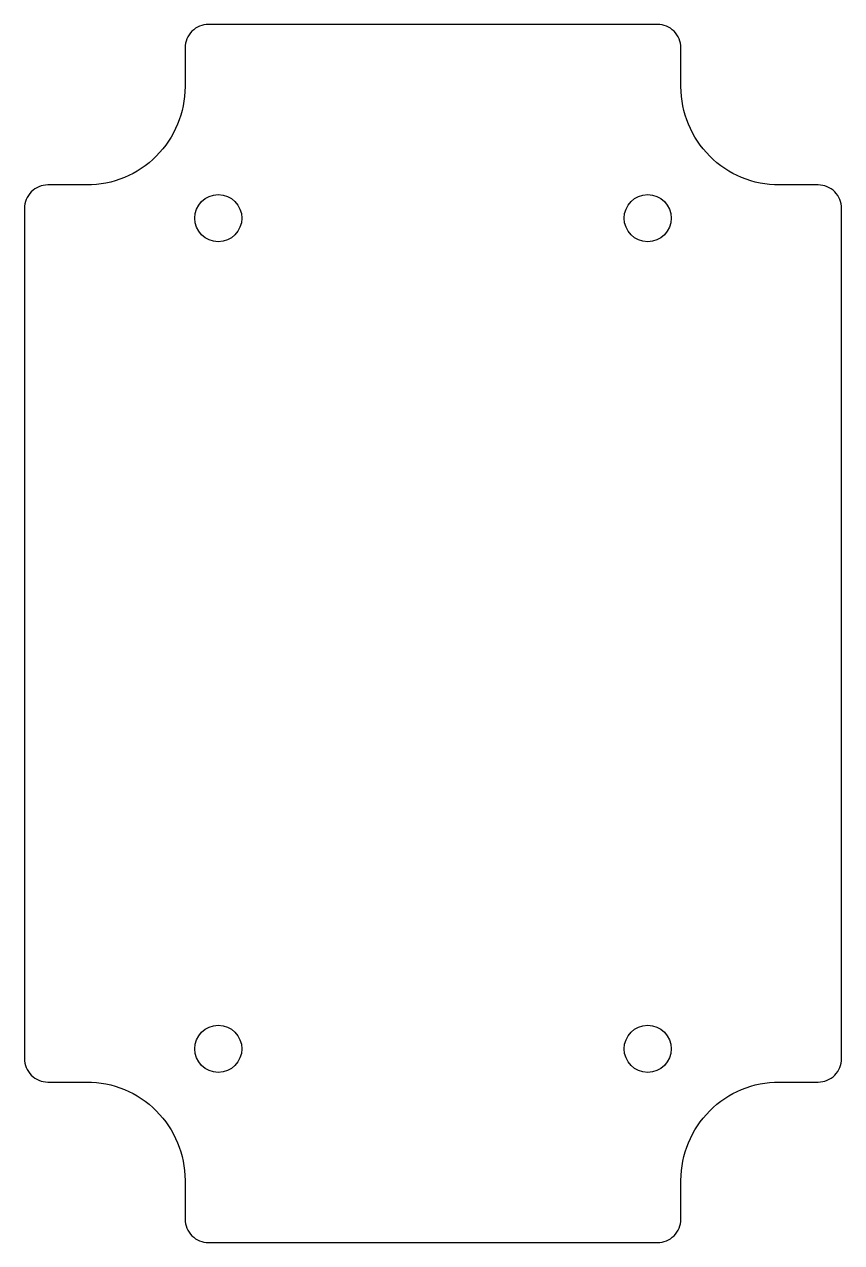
# Model space of a CAD drawing. Header units: inches. Extents: x 1.43 to 3.76, y 1.51 to 4.97.
import ezdxf

# ---------------------------------------------------------------- set-up
doc = ezdxf.new("R2010")
doc.units = ezdxf.units.IN
doc.header["$MEASUREMENT"] = 0
doc.linetypes.add('SLD-SOLID', pattern=[0])

msp = doc.modelspace()

# ---------------------------------------------------------------- linework, layer by layer
at = {"color": 7, "linetype": 'SLD-SOLID'}
msp.add_lwpolyline([(3.2324, 1.509, 0.414214), (3.2993, 1.5759), (3.2993, 1.6861, -0.414214), (3.5788, 1.9657), (3.6891, 1.9657, 0.414214), (3.756, 2.0326), (3.756, 4.4499, 0.414214), (3.6891, 4.5168), (3.5788, 4.5168, -0.414214), (3.2993, 4.7964), (3.2993, 4.9066, 0.414214), (3.2324, 4.9735), (1.9568, 4.9735, 0.414214), (1.8899, 4.9066), (1.8899, 4.7964, -0.414214), (1.6103, 4.5168), (1.5001, 4.5168, 0.414214), (1.4332, 4.4499), (1.4332, 2.0326, 0.414214), (1.5001, 1.9657), (1.6103, 1.9657, -0.414214), (1.8899, 1.6861), (1.8899, 1.5759, 0.414214), (1.9568, 1.509)], format="xyb", close=True, dxfattribs=at)
for centre in [(1.9843, 4.4224), (3.2048, 4.4224), (1.9843, 2.0601), (3.2048, 2.0601)]:
    msp.add_circle(centre, 0.0669, dxfattribs=at)

doc.saveas('drawing.dxf')
